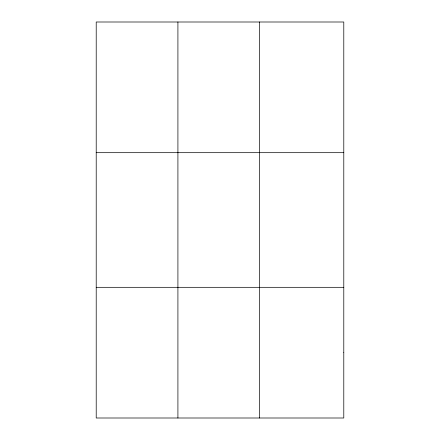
<?xml version="1.0" encoding="UTF-8"?>
<svg xmlns="http://www.w3.org/2000/svg" width="440" height="440" viewBox="0 0 440 440"><rect width="100%" height="100%" fill="white"/><g stroke="black" fill="none" stroke-linecap="round" stroke-linejoin="round"><path stroke-width="0.66" d="M177.914 22L177.914 418M259.611 22L259.611 418M96.212 152.68L343.789 152.68M96.212 287.32L343.789 287.32M343.789 352.66L343.789 418L96.212 418L96.212 22L343.789 22L343.789 352.66"/></g></svg>
